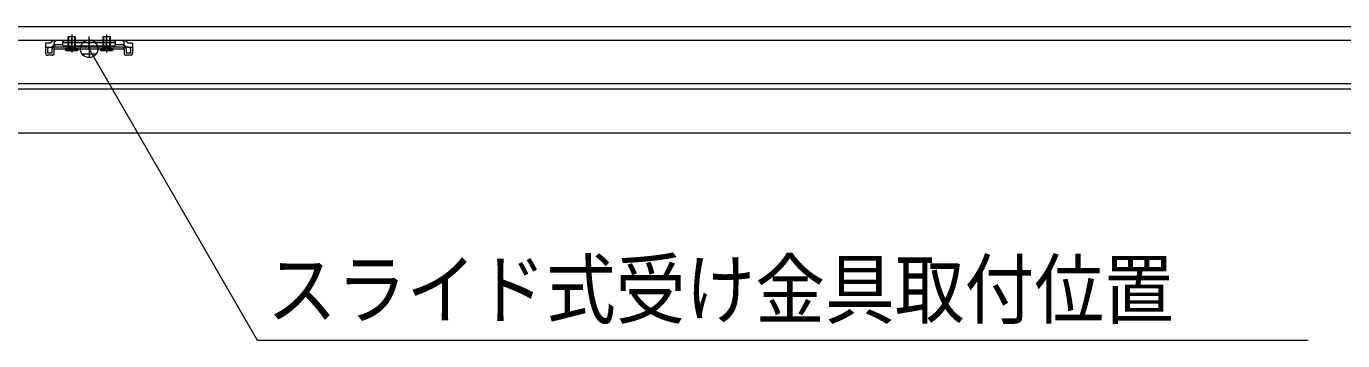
# Model space of a CAD drawing. Units: millimetres, scale not verified. Extents: x -6062 to 6062, y -3045 to 3045.
# Drawn here: x -1810 to -1056, y 170 to 350 of the extents above; entities that cross this region are included whole.
import ezdxf
from ezdxf.enums import TextEntityAlignment as Align

# ---------------------------------------------------------------- set-up
doc = ezdxf.new("R2010")
doc.units = ezdxf.units.MM
doc.header["$LTSCALE"] = 20
doc.layers.add('0-3_2寸法-3', color=7, linetype='Continuous', lineweight=9)
doc.layers.add('0-4_3一般', color=7, linetype='Continuous', lineweight=9)
doc.styles.add('ＭＳ ゴシック', font='')
doc.styles.get('ＭＳ ゴシック').set_extended_font_data('MS Gothic')

# ---------------------------------------------------------------- blocks, each defined once
blk = doc.blocks.new('グループ-61')
at = {"layer": '0-4_3一般'}
blk.add_line((-78696.5, 7000), (20223.5, 7000), dxfattribs=at)
blk = doc.blocks.new('グループ-62')
at = {"layer": '0-4_3一般'}
for p, q in [((-76990, 7000), (18350, 7000)), ((-5300, 7000), (18000, 7000)), ((-5640, 6840), (18360, 6840)), ((-187.1, 6808.1), (-238, 6808.1)), ((-238, 6764.1), (-238, 6808.1)), ((-187.1, 6808.1), (-172.5, 6822.6)), ((-172.5, 6822.6), (-159.1, 6836.1)), ((-159.1, 6836.1), (-140, 6836.1)), ((-140, 6790.1), (-154.5, 6775.6)), ((-40, 6836.1), (-140, 6836.1)), ((-140, 6826.1), (-120, 6836.1)), ((-140, 6836.1), (-140, 6790.1)), ((-140, 6790.1), (-120, 6790.1)), ((-40, 6836.1), (560, 6836.1)), ((-40, 6825.2), (-40, 6836.1)), ((-40, 6825.2), (-40, 6815.2)), ((-40, 6790.1), (-40, 6815.2)), ((-40, 6784.1), (-40, 6790.1)), ((-30, 6815.2), (550, 6815.2)), ((20, 6756.2), (20, 6836.1)), ((27.6, 6836.1), (27.6, 6882.1)), ((27.6, 6756.2), (27.6, 6836.1)), ((60, 6905.1), (60, 6699.1)), ((60, 6749.1), (60, 6867.1)), ((60, 6797.6), (60, 6713.6)), ((92.4, 6882.1), (92.4, 6836.1)), ((92.4, 6836.1), (92.4, 6756.2)), ((100, 6882.1), (100, 6836.1)), ((100, 6836.1), (100, 6756.2)), ((260, 6730.2), (260, 6884.2)), ((260, 6853.3), (260, 6651.9)), ((420, 6882.1), (500, 6882.1)), ((420, 6836.1), (420, 6882.1)), ((420, 6756.2), (420, 6836.1)), ((427.6, 6836.1), (427.6, 6882.1)), ((427.6, 6756.2), (427.6, 6836.1)), ((460, 6905.1), (460, 6699.1)), ((460, 6749.1), (460, 6867.1)), ((460, 6797.6), (460, 6713.6)), ((492.4, 6882.1), (492.4, 6836.1)), ((492.4, 6836.1), (492.4, 6756.2)), ((500, 6882.1), (500, 6836.1)), ((500, 6836.1), (500, 6756.2)), ((560, 6836.1), (560, 6825.2)), ((660, 6836.1), (560, 6836.1)), ((560, 6825.2), (560, 6815.2)), ((560, 6815.2), (560, 6790.1)), ((560, 6790.1), (560, 6784.1)), ((640, 6836.1), (660, 6826.1)), ((640, 6790.1), (660, 6790.1)), ((660, 6836.1), (679.1, 6836.1)), ((692.5, 6822.6), (679.1, 6836.1)), ((692.5, 6822.6), (707.1, 6808.1)), ((758, 6808.1), (707.1, 6808.1)), ((758, 6808.1), (758, 6764.1)), ((-238, 6762.1), (-238, 6764.1)), ((-238, 6742.1), (-238, 6762.1)), ((-238, 6762.1), (-187.1, 6762.1)), ((-238, 6692.1), (-238, 6742.1)), ((-214, 6692.1), (-214, 6742.1)), ((-164, 6692.1), (-214, 6692.1)), ((-164, 6668.1), (-214, 6668.1)), ((-187.1, 6762.1), (-168, 6762.1)), ((-154.5, 6775.6), (-168, 6762.1)), ((-164, 6692.1), (-164, 6742.1)), ((-140, 6766.1), (660, 6766.1)), ((-140, 6742.1), (-140, 6766.1)), ((-140, 6692.1), (-140, 6742.1)), ((-140, 6742.1), (660, 6742.1)), ((550, 6774.1), (-30, 6774.1)), ((-15, 6742.1), (-15, 6732.1)), ((135, 6742.1), (-15, 6742.1)), ((-15, 6732.1), (135, 6732.1)), ((-15, 6732.1), (-5, 6722.1)), ((-5, 6722.1), (125, 6722.1)), ((19, 6722.1), (37.2, 6758.9)), ((20, 6756.2), (27.6, 6756.2)), ((23.8, 6742.1), (20, 6756.2)), ((27.6, 6756.2), (23.8, 6742.1)), ((27.6, 6756.2), (92.4, 6756.2)), ((37.2, 6758.9), (60, 6771)), ((60, 6771), (82.8, 6758.9)), ((82.8, 6758.9), (101, 6722.1)), ((92.4, 6756.2), (96.2, 6742.1)), ((92.4, 6756.2), (100, 6756.2)), ((100, 6756.2), (96.2, 6742.1)), ((125, 6722.1), (135, 6732.1)), ((135, 6732.1), (135, 6742.1)), ((423.8, 6742.1), (420, 6756.2)), ((427.6, 6756.2), (423.8, 6742.1)), ((492.4, 6756.2), (500, 6756.2)), ((492.4, 6756.2), (496.2, 6742.1)), ((500, 6756.2), (496.2, 6742.1)), ((660, 6742.1), (660, 6766.1)), ((660, 6742.1), (660, 6692.1)), ((674.5, 6775.6), (688, 6762.1)), ((684, 6742.1), (684, 6692.1)), ((734, 6692.1), (684, 6692.1)), ((734, 6668.1), (684, 6668.1)), ((707.1, 6762.1), (688, 6762.1)), ((707.1, 6762.1), (758, 6762.1)), ((734, 6742.1), (734, 6762.1)), ((734, 6742.1), (734, 6692.1)), ((758, 6762.1), (758, 6764.1)), ((758, 6742.1), (758, 6692.1)), ((18350, 6340), (-76990, 6340)), ((18000, 6280), (-5300, 6280)), ((-5320, 5780), (18040, 5780))]:
    blk.add_line(p, q, dxfattribs=at)
for points in [[(-140, 6790.1), (-140, 6780.1), (-120, 6790.1), (-40, 6790.1)], [(20, 6836.1), (20, 6882.1), (100, 6882.1)], [(560, 6790.1), (640, 6790.1), (660, 6780.1), (660, 6790.1)], [(674.5, 6775.6), (660, 6790.1), (660, 6836.1)], [(-238, 6762.1), (-214, 6762.1), (-214, 6742.1)], [(385, 6732.1), (395, 6722.1), (525, 6722.1), (535, 6732.1)], [(419, 6722.1), (437.2, 6758.9), (460, 6771), (482.8, 6758.9), (501, 6722.1)], [(420, 6756.2), (427.6, 6756.2), (492.4, 6756.2)], [(734, 6762.1), (758, 6762.1), (758, 6742.1)]]:
    blk.add_lwpolyline(points, dxfattribs=at)
blk.add_lwpolyline([(385, 6732.1), (535, 6732.1), (535, 6742.1), (385, 6742.1)], close=True, dxfattribs=at)
for centre, radius, start, end in [((-140, 6790.1), 46, 90, 135), ((-30, 6825.2), 10, 180, 270), ((550, 6825.2), 10, 270, 0), ((660, 6790.1), 46, 45, 90), ((-214, 6692.1), 24, 180, 270), ((-187.1, 6808.1), 46, 270, 315), ((-140, 6742.1), 24, 90, 180), ((-164, 6692.1), 24, 270, 0), ((-30, 6784.1), 10, 180, 270), ((550, 6784.1), 10, 270, 0), ((660, 6742.1), 24, 0, 90), ((684, 6692.1), 24, 180, 270), ((707.1, 6808.1), 46, 225, 270), ((734, 6692.1), 24, 270, 0)]:
    blk.add_arc(centre, radius, start, end, dxfattribs=at)
blk = doc.blocks.new('グループ-63')
at = {"layer": '0-4_3一般'}
for name in ['グループ-61', 'グループ-62']:
    blk.add_blockref(name, (0, 0), dxfattribs=at)

msp = doc.modelspace()

# ---------------------------------------------------------------- linework, layer by layer
at = {"layer": '0-3_2寸法-3'}
for p, q in [((-1774.33, 342.1), (-1774.67, 342.1)), ((-1774.33, 342.1), (-1774.67, 342.1)), ((-1769.61, 338.1), (-1779.39, 338.1)), ((-1770.5, 334.1), (-1778.5, 334.1))]:
    msp.add_line(p, q, dxfattribs=at)
msp.add_lwpolyline([(-1076.09, 170), (-1678.02, 170), (-1774.5, 337.1)], dxfattribs=at)
msp.add_circle((-1774.5, 337.1), 5.01, dxfattribs=at)
msp.add_circle((-1774.5, 337.1), 5.01, dxfattribs=at)

# ---------------------------------------------------------------- block references
at = {"layer": '0-4_3一般', "xscale": 0.05, "yscale": 0.05}
msp.add_blockref('グループ-63', (-1787.5, 0), dxfattribs=at)

# ---------------------------------------------------------------- texts
at = {"layer": '0-3_2寸法-3', "style": 'ＭＳ ゴシック', "width": 0.9}
msp.add_text('スライド式受け金具取付位置', height=32.55, dxfattribs=at).set_placement((-1672.62, 173.34), align=Align.BOTTOM_LEFT)

doc.saveas('drawing.dxf')
